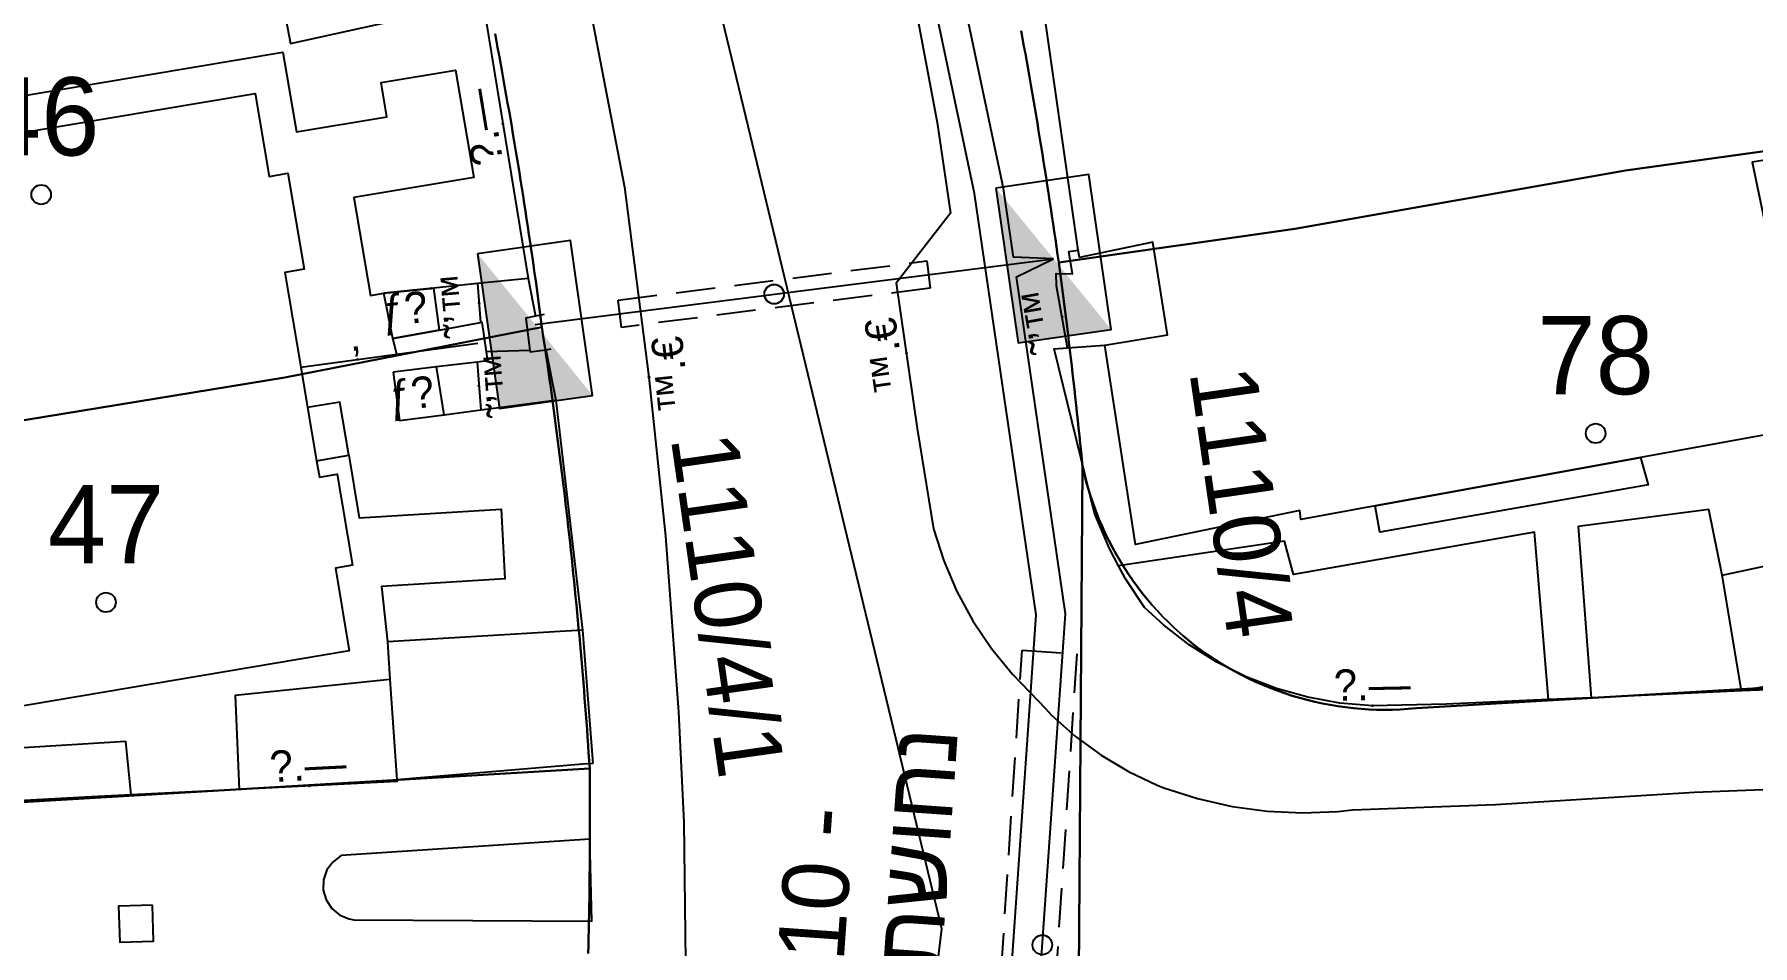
# Model space of a CAD drawing. Header units: metres. Extents: x 218299 to 220222, y 572714 to 574340.
# Drawn here: x 218975.61 to 219019.54, y 573618.5 to 573641.8 of the extents above; entities that cross this region are included whole.
import ezdxf
from ezdxf.enums import TextEntityAlignment as Align

# ---------------------------------------------------------------- set-up
doc = ezdxf.new("R2010")
doc.units = ezdxf.units.M
doc.header["$MEASUREMENT"] = 0
doc.linetypes.add('DASH15', pattern=[1.5, 1, -0.5])
for name, color, linetype in [('1602', 44, 'Continuous'), ('1603', 44, 'Continuous'), ('6151', 102, 'CABLEUNDEXIST03'), ('6261', 7, 'Continuous'), ('6701', 7, 'DASH15'), ('6910', 102, 'Continuous'), ('6916', 7, 'Continuous'), ('A_POINTS', 2, 'Continuous'), ('M2200', 253, 'Continuous'), ('M2207', 253, 'Continuous'), ('M2401', 7, 'Continuous'), ('M2404', 7, 'Continuous'), ('M2407', 253, 'Continuous'), ('M2408', 253, 'Continuous'), ('M2412', 253, 'Continuous'), ('M2420', 253, 'Continuous'), ('M2601', 253, 'Continuous'), ('M2602', 253, 'Continuous'), ('M2605', 253, 'Continuous'), ('M2612', 253, 'Continuous')]:
    doc.layers.add(name, color=color, linetype=linetype)
doc.styles.add('HEBTXT', font='HEBTXT')
doc.styles.add('MAVAT_HEBTXT', font='HEBTXT')
doc.linetypes.add('CABLEUNDEXIST03', pattern='A,3.5,[222,elecad.shx,S=0.01,R=0,X=0,Y=0],1.5', length=5)

# ---------------------------------------------------------------- blocks, each defined once
blk = doc.blocks.new('6261')
blk.add_lwpolyline([(-2, -1.2), (2, -1.2), (2, 1.2), (-2, 1.2)], close=True)
at = {"color": 0}
blk.add_solid([(2, 1.2), (-2, -1.2), (2, -1.2)], dxfattribs=at)
at = {"color": 0, "style": 'HEBTXT'}
blk.add_attdef('PIL_NAME', (2.689, 2.418), '', height=1.7, dxfattribs=at)
at = {"style": 'HEBTXT'}
blk.add_attdef('CAMUT_MONIM', (2.489, 0.218), '', height=1.7, dxfattribs=at)
at = {"color": 0, "style": 'HEBTXT', "flags": 1}
for tag, p in [('TYPE', (2.585, -1.773)), ('MAP_TYPE', (2.689, -3.782))]:
    blk.add_attdef(tag, p, '', height=1.7, dxfattribs=at)
blk = doc.blocks.new('6910')
at = {"layer": 'A_POINTS'}
blk.add_circle((0, 0), 0.25, dxfattribs=at)
at = {"color": 0, "style": 'HEBTXT', "flags": 1}
blk.add_attdef('CODE', (-2.918, 6.399), '', height=1.7, dxfattribs=at)
at = {"color": 0, "style": 'HEBTXT'}
for tag, p in [('PATH', (0.169, 4.708)), ('HTCH', (0.169, 2.708))]:
    blk.add_attdef(tag, text='', height=1.7, dxfattribs=at).set_placement(p, align=Align.MIDDLE_CENTER)
blk = doc.blocks.new('6916')
at = {"layer": 'A_POINTS'}
blk.add_circle((0, 0), 0.25, dxfattribs=at)
at = {"color": 0, "style": 'HEBTXT'}
for tag, p in [('HTCH', (0.006, 3.527)), ('PIPE', (0.049, 1.33))]:
    blk.add_attdef(tag, text='', height=1.7, dxfattribs=at).set_placement(p, align=Align.MIDDLE_CENTER)
blk = doc.blocks.new('1603')
at = {"layer": 'A_POINTS'}
blk.add_circle((0, 0), 0.25, dxfattribs=at)
at = {"color": 0, "style": 'HEBTXT'}
blk.add_attdef('PARCEL_NUM', text='', height=2, dxfattribs=at).set_placement((0, 1), align=Align.CENTER)
at = {"color": 0, "style": 'HEBTXT', "flags": 1}
blk.add_attdef('LOT_NUM', text='', height=2, dxfattribs=at).set_placement((0, -2.5), align=Align.CENTER)
blk = doc.blocks.new('M2404')
blk.add_circle((0, 0), 0.025)
at = {"style": 'MAVAT_HEBTXT'}
blk.add_attdef('NAME', text='', height=0.8, dxfattribs=at).set_placement((0, 1.592), align=Align.MIDDLE)
blk = doc.blocks.new('M2605')
blk.add_circle((0, 0), 0.025)
at = {"style": 'MAVAT_HEBTXT'}
blk.add_attdef('NAME', text='', height=0.8, dxfattribs=at).set_placement((0, 1.592), align=Align.MIDDLE)
blk = doc.blocks.new('M2612')
blk.add_circle((0, 0), 0.025)
at = {"style": 'MAVAT_HEBTXT'}
blk.add_attdef('NAME', text='', height=0.8, dxfattribs=at).set_placement((0, 1.592), align=Align.MIDDLE)
blk = doc.blocks.new('M2412')
blk.add_circle((0, 0), 0.025)
at = {"style": 'MAVAT_HEBTXT'}
blk.add_attdef('NAME', text='', height=0.8, dxfattribs=at).set_placement((0, 1.592), align=Align.MIDDLE)
blk = doc.blocks.new('M2601')
blk.add_circle((0, 0), 0.025)
at = {"style": 'MAVAT_HEBTXT'}
blk.add_attdef('NAME', text='', height=0.8, dxfattribs=at).set_placement((0, 1.592), align=Align.MIDDLE)
blk = doc.blocks.new('111')
at = {"layer": 'M2200'}
blk.add_polyline3d([(219026.347, 573639.625, 581.505), (219019.528, 573638.535, 581.745), (219020.942, 573631.755, 581.385), (219016.669, 573630.978, 581.305), (219009.887, 573629.745, 581.18), (219007.991, 573629.4, 581.145), (219007.964, 573629.63, 581.145), (219003.765, 573628.755, 580.785), (219002.976, 573633.855, 580.905), (219002.976, 573633.855, 580.905), (219004.578, 573634.12, 581.025), (219004.207, 573636.484, 581.025), (219002.328, 573636.095, 581.025), (219002.301, 573636.284, 581.025), (219001.347, 573642.972, 581.025), (219000.77, 573642.844, 581.025), (219000.732, 573643.053, 581.025), (219000.174, 573646.06, 581.025), (219009.353, 573647.743, 581.103), (219014.251, 573648.641, 581.145), (219014.251, 573648.641, 581.145), (219014.841, 573645.936, 581.865), (219024.937, 573647.696, 581.386)], dxfattribs=at)
blk.add_polyline3d([(218974.219, 573624.444, 581.385), (218973.013, 573631.609, 581.505), (218971.819, 573638.703, 581.625), (218975.067, 573639.25, 581.625), (218981.262, 573640.292, 581.625), (218981.619, 573638.169, 581.385), (218982.094, 573638.249, 581.385), (218982.507, 573635.795, 581.385), (218982.018, 573635.712, 581.385), (218982.425, 573633.293, 581.385), (218982.599, 573632.259, 581.385), (218982.828, 573630.898, 581.385), (218982.899, 573630.477, 581.385), (218983.356, 573630.554, 581.385), (218983.747, 573628.226, 581.385), (218983.308, 573628.152, 581.385), (218983.665, 573626.034, 581.385)], close=True, dxfattribs=at)
at = {"layer": 'M2207'}
for points in [[(218982.599, 573632.259, 580.425), (218982.828, 573630.898, 580.425), (218983.654, 573631.037, 580.425), (218983.654, 573631.037, 580.425), (218983.425, 573632.398, 580.425), (218982.599, 573632.259, 580.425)], [(219009.887, 573629.745, 581.145), (219016.669, 573630.978, 581.385), (219016.871, 573630.283, 581.265), (219010.01, 573629.071, 581.145)], [(219018.758, 573627.969, 580.905), (219018.758, 573627.969, 580.905), (219019.955, 573628.225, 580.853), (219021.549, 573628.566, 580.785), (219022.177, 573625.537, 580.785), (219019.251, 573625.013, 580.905), (219019.251, 573625.013, 580.905)]]:
    blk.add_polyline3d(points, close=True, dxfattribs=at)
at = {"layer": 'M2401'}
for points in [[(218998.092, 573642.726, 578.085), (218998.692, 573639.547, 578.085), (218999.037, 573637.229, 578.085), (218997.648, 573635.441, 577.965), (218998.18, 573631.723, 577.965), (218998.602, 573629.153, 577.845), (218998.863, 573628.341, 577.807), (218999.198, 573627.557, 577.767), (218999.606, 573626.808, 577.726), (219000.081, 573626.1, 577.683), (219000.621, 573625.441, 577.638), (219001.064, 573624.981, 577.605), (219001.459, 573624.559, 577.553), (219001.618, 573624.389, 577.532), (219002.227, 573623.851, 577.482), (219002.884, 573623.371, 577.456), (219003.584, 573622.955, 577.454), (219004.319, 573622.606, 577.476), (219004.489, 573622.537, 577.485), (219005.349, 573622.26, 577.485), (219006.23, 573622.059, 577.485), (219007.126, 573621.937, 577.485), (219008.028, 573621.894, 577.485), (219008.931, 573621.932, 577.485), (219009.31, 573621.971, 577.485), (219012.968, 573622.111, 577.365), (219018.051, 573622.426, 577.365), (219023.304, 573622.631, 577.245)], [(218975.465, 573681.895, 578.743), (218977.028, 573679.15, 578.655), (218978.359, 573676.574, 578.609), (218979.62, 573673.963, 578.545), (218980.811, 573671.32, 578.463), (218981.929, 573668.647, 578.363), (218982.9, 573666.148, 578.254), (218984.476, 573661.861, 578.374), (218985.564, 573658.771, 578.254), (218986.919, 573654.273, 578.254), (218988.169, 573649.84, 578.014), (218988.926, 573646.519, 577.774), (218989.899, 573642.056, 577.774), (218990.702, 573637.894, 577.774), (218991.326, 573633.038, 577.774), (218991.745, 573628.968, 577.534), (218992.079, 573624.48, 577.414), (218992.213, 573621.648, 577.294), (218992.271, 573617.389, 577.183)], [(218989.817, 573621.225, 577.515), (218989.817, 573621.225, 577.515), (218983.461, 573620.802, 577.605), (218983.249, 573620.646, 577.605), (218983.093, 573620.434, 577.605), (218983.007, 573620.185, 577.605), (218983, 573619.922, 577.605), (218983.072, 573619.669, 577.605), (218983.216, 573619.448, 577.605), (218983.42, 573619.281, 577.605), (218983.664, 573619.183, 577.605), (218983.782, 573619.163, 577.605), (218989.862, 573619.126, 577.515), (218989.862, 573619.126, 577.515), (218989.817, 573621.225, 577.515)], [(218978.631, 573619.533, 577.875), (218977.766, 573619.506, 577.875), (218977.795, 573618.585, 577.875), (218978.66, 573618.613, 577.875), (218978.631, 573619.533, 577.875)]]:
    blk.add_polyline3d(points, dxfattribs=at)
at = {"layer": 'M2404'}
for points in [[(218998.092, 573642.726, 578.085), (218998.692, 573639.547, 578.085), (218999.037, 573637.229, 578.085), (218997.648, 573635.441, 577.965), (218998.18, 573631.723, 577.965), (218998.602, 573629.153, 577.845), (218998.863, 573628.341, 577.807), (218999.198, 573627.557, 577.767), (218999.606, 573626.808, 577.726), (219000.081, 573626.1, 577.683), (219000.621, 573625.441, 577.638), (219001.064, 573624.981, 577.605), (219001.459, 573624.559, 577.553), (219001.618, 573624.389, 577.532), (219002.227, 573623.851, 577.482), (219002.884, 573623.371, 577.456), (219003.584, 573622.955, 577.454), (219004.319, 573622.606, 577.476), (219004.489, 573622.537, 577.485), (219005.349, 573622.26, 577.485), (219006.23, 573622.059, 577.485), (219007.126, 573621.937, 577.485), (219008.028, 573621.894, 577.485), (219008.931, 573621.932, 577.485), (219009.31, 573621.971, 577.485), (219012.968, 573622.111, 577.365), (219018.051, 573622.426, 577.365), (219023.304, 573622.631, 577.245)], [(218975.465, 573681.895, 578.743), (218977.028, 573679.15, 578.655), (218978.359, 573676.574, 578.609), (218979.62, 573673.963, 578.545), (218980.811, 573671.32, 578.463), (218981.929, 573668.647, 578.363), (218982.9, 573666.148, 578.254), (218984.476, 573661.861, 578.374), (218985.564, 573658.771, 578.254), (218986.919, 573654.273, 578.254), (218988.169, 573649.84, 578.014), (218988.926, 573646.519, 577.774), (218989.899, 573642.056, 577.774), (218990.702, 573637.894, 577.774), (218991.326, 573633.038, 577.774), (218991.745, 573628.968, 577.534), (218992.079, 573624.48, 577.414), (218992.213, 573621.648, 577.294), (218992.271, 573617.389, 577.183)], [(218989.817, 573621.225, 577.515), (218989.817, 573621.225, 577.515), (218983.461, 573620.802, 577.605), (218983.249, 573620.646, 577.605), (218983.093, 573620.434, 577.605), (218983.007, 573620.185, 577.605), (218983, 573619.922, 577.605), (218983.072, 573619.669, 577.605), (218983.216, 573619.448, 577.605), (218983.42, 573619.281, 577.605), (218983.664, 573619.183, 577.605), (218983.782, 573619.163, 577.605), (218989.862, 573619.126, 577.515), (218989.862, 573619.126, 577.515), (218989.817, 573621.225, 577.515)], [(218978.631, 573619.533, 577.875), (218977.766, 573619.506, 577.875), (218977.795, 573618.585, 577.875), (218978.66, 573618.613, 577.875), (218978.631, 573619.533, 577.875)]]:
    blk.add_polyline3d(points, dxfattribs=at)
at = {"layer": 'M2407'}
for points in [[(218975.067, 573639.25, 578.835), (218974.914, 573640.16, 578.835), (218981.969, 573641.347, 578.835), (218982.312, 573639.305, 578.835), (218984.627, 573639.694, 578.835), (218984.48, 573640.568, 578.835), (218986.383, 573640.888, 578.835), (218986.845, 573638.144, 578.73), (218983.783, 573637.629, 578.73), (218984.205, 573635.122, 578.73), (218984.545, 573635.179, 578.73)], [(218983.654, 573631.037, 578.752), (218983.913, 573629.435, 578.752), (218987.544, 573629.663, 578.662), (218987.642, 573627.879, 578.662), (218984.486, 573627.679, 578.752), (218984.64, 573626.264, 578.752)], [(219018.758, 573627.969, 578.482), (219018.423, 573629.654, 578.572), (219015.077, 573629.219, 578.662), (219015.414, 573624.839, 578.662)], [(219014.322, 573624.79, 578.662), (219013.961, 573629.073, 578.662), (219007.8, 573627.988, 578.662), (219007.574, 573628.844, 578.662), (219003.331, 573628.215, 578.662)], [(218984.705, 573625.304, 578.752), (218980.748, 573624.896, 578.842), (218980.847, 573622.495, 578.752)], [(218978.088, 573622.356, 578.752), (218977.95, 573623.723, 578.752), (218968.171, 573623.118, 578.932), (218964.712, 573623.083, 579.112)]]:
    blk.add_polyline3d(points, dxfattribs=at)
at = {"layer": 'M2408'}
for points in [[(218988.234, 573635.562, 577.793), (218988.422, 573634.595, 577.793)], [(218988.688, 573633.738, 577.613), (218988.943, 573632.451, 577.613)], [(218989.624, 573626.566, 577.433), (218989.887, 573623.16, 577.433)]]:
    blk.add_polyline3d(points, dxfattribs=at)
at = {"layer": 'M2412'}
for points in [[(218984.774, 573634.023, 578.73), (218984.545, 573635.179, 578.73), (218985.816, 573635.311, 577.92), (218985.962, 573634.241, 577.92)], [(218984.784, 573633.167, 578.73), (218984.95, 573631.925, 578.73), (218986.094, 573632.076, 577.74), (218985.897, 573633.299, 577.74)]]:
    blk.add_polyline3d(points, close=True, dxfattribs=at)
at = {"layer": 'M2420', "linetype": 'Continuous', "lineweight": -3}
blk.add_lwpolyline([(218784.91, 573498.19), (218799.09, 573491.38), (218833, 573481.62), (218860.8, 573479.62), (218884.2, 573481.19), (218908, 573487.81), (218929.09, 573498.38), (218936.2, 573503.5), (218951.5, 573513.19), (218966.91, 573529), (218976.7, 573544.88), (218985.627, 573563.641), (218988, 573565.81), (218995.09, 573587.88), (218998.81, 573618.93), (218992.8, 573643.88), (218991.2, 573657.81), (218964.91, 573706.38)], dxfattribs=at)
at = {"layer": 'M2601'}
blk.add_polyline3d([(218982.425, 573633.293, 580.13), (218984.877, 573633.626, 579.837), (218986.953, 573633.908, 579.59)], dxfattribs=at)
at = {"layer": 'M2602'}
for points in [[(219001.747, 573635.371, 580.043), (219001.733, 573635.69, 580.043), (219002.152, 573635.676, 580.043), (219002.061, 573636.247, 580.043), (219002.301, 573636.284, 580.043)], [(218988.647, 573634.639, 579.23), (218988.422, 573634.595, 579.23), (218988.175, 573634.546, 579.23), (218988.281, 573633.714, 579.23), (218988.285, 573633.684, 579.23), (218988.553, 573633.72, 579.23), (218988.688, 573633.738, 579.23), (218988.822, 573633.756, 579.23)], [(218984.877, 573633.626, 579.59), (218984.774, 573634.023, 579.59), (218984.774, 573634.023, 579.59), (218984.774, 573634.023, 579.59), (218985.962, 573634.241, 579.308), (218987.022, 573634.434, 579.057), (218987.054, 573634.441, 579.05), (218987.162, 573633.686, 579.05), (218987.162, 573633.686, 579.05), (218987.195, 573633.454, 579.05), (218986.932, 573633.422, 579.089), (218985.897, 573633.299, 579.243), (218984.784, 573633.167, 579.41), (218984.784, 573633.167, 579.41)], [(218988.281, 573633.714, 578.87), (218987.162, 573633.686, 578.87)], [(218989.887, 573623.16, 578.06), (218989.887, 573623.16, 578.06), (218989.631, 573623.139, 578.06), (218984.881, 573622.738, 578.06)]]:
    blk.add_polyline3d(points, dxfattribs=at)
at = {"layer": 'M2605'}
for points in [[(218981.574, 573644.643, 578.75), (218982.164, 573641.567, 578.75), (218986.933, 573642.618, 578.75), (218987.077, 573642.649, 578.75), (218988.234, 573635.562, 578.75), (218988.234, 573635.562, 578.75), (218986.94, 573635.427, 578.75), (218985.816, 573635.311, 578.75), (218984.545, 573635.179, 578.75)], [(219024.659, 573625.22, 578.153), (219019.251, 573625.013, 578.333), (219015.414, 573624.839, 578.425), (219014.322, 573624.79, 578.451), (219011.708, 573624.671, 578.513), (219009.82, 573624.634, 578.513), (219008.99, 573624.702, 578.513), (219008.169, 573624.849, 578.513), (219007.367, 573625.074, 578.513), (219006.59, 573625.374, 578.513), (219005.845, 573625.748, 578.513), (219005.139, 573626.191, 578.513), (219004.479, 573626.7, 578.513), (219003.996, 573627.144, 578.513), (219003.511, 573627.88, 578.513), (219003.331, 573628.215, 578.513), (219003.094, 573628.657, 578.513), (219002.749, 573629.469, 578.513), (219002.718, 573629.556, 578.513), (219001.681, 573633.756, 578.513), (219002.027, 573633.782, 578.513), (219002.976, 573633.855, 578.513)], [(218984.95, 573631.925, 578.75), (218986.094, 573632.076, 578.75), (218987.025, 573632.198, 578.75), (218988.788, 573632.431, 578.75), (218988.943, 573632.451, 578.75), (218988.943, 573632.451, 578.75), (218988.943, 573632.451, 578.75), (218989.624, 573626.566, 578.75), (218989.624, 573626.566, 578.75), (218984.64, 573626.264, 578.75), (218984.64, 573626.264, 578.75), (218984.705, 573625.304, 578.75), (218984.881, 573622.738, 578.75), (218984.884, 573622.698, 578.75), (218980.847, 573622.495, 578.75), (218978.088, 573622.356, 578.75), (218976.909, 573622.296, 578.75), (218964.854, 573621.631, 579.11)]]:
    blk.add_polyline3d(points, dxfattribs=at)
at = {"layer": 'M2612'}
for points in [[(218986.94, 573635.427, 579.32), (218987.022, 573634.434, 579.32)], [(219002.027, 573633.782, 580.493), (219001.747, 573635.371, 580.493), (219001.747, 573635.371, 580.493)], [(218986.932, 573633.422, 579.32), (218987.025, 573632.198, 579.32)]]:
    blk.add_polyline3d(points, dxfattribs=at)
at = {"layer": 'M2404'}
ref = blk.add_blockref('M2404', (218997.905, 573633.648), dxfattribs=dict(at, xscale=0.5, yscale=0.5, zscale=0.5))
ref.add_attrib('NAME', '™.€', dxfattribs={"layer": '0', "height": 0.8, "rotation": 98.1357, "style": 'MAVAT_HEBTXT'}).set_placement((218997.36, 573633.57), align=Align.MIDDLE)
ref = blk.add_blockref('M2404', (218991.326, 573633.038), dxfattribs=dict(at, xscale=0.5, yscale=0.5, zscale=0.5))
ref.add_attrib('NAME', '™.€', dxfattribs={"layer": '0', "height": 0.8, "rotation": 95.8835, "style": 'MAVAT_HEBTXT'}).set_placement((218991.873, 573633.094), align=Align.MIDDLE)
at = {"layer": 'M2412'}
ref = blk.add_blockref('M2412', (218985.75, 573635.304), dxfattribs=dict(at, xscale=0.5, yscale=0.5, zscale=0.5))
ref.add_attrib('NAME', 'ƒ\x8e', dxfattribs={"layer": '0', "height": 0.8, "rotation": 5.9172, "style": 'MAVAT_HEBTXT'}).set_placement((218985.081, 573634.679), align=Align.MIDDLE)
ref = blk.add_blockref('M2412', (218986.08, 573632.074), dxfattribs=dict(at, xscale=0.5, yscale=0.5, zscale=0.5))
ref.add_attrib('NAME', 'ƒ\x8e', dxfattribs={"layer": '0', "height": 0.8, "rotation": 7.5062, "style": 'MAVAT_HEBTXT'}).set_placement((218985.259, 573632.503), align=Align.MIDDLE)
at = {"layer": 'M2601'}
ref = blk.add_blockref('M2601', (218983.871, 573633.49), dxfattribs=dict(at, xscale=0.5, yscale=0.5, zscale=0.5))
ref.add_attrib('NAME', '‚', dxfattribs={"layer": '0', "height": 0.8, "rotation": 7.7389, "style": 'MAVAT_HEBTXT'}).set_placement((218983.797, 573634.035), align=Align.MIDDLE)
at = {"layer": 'M2605'}
ref = blk.add_blockref('M2605', (218987.589, 573639.512), dxfattribs=dict(at, xscale=0.5, yscale=0.5, zscale=0.5))
ref.add_attrib('NAME', '\x9a.—', dxfattribs={"layer": '0', "height": 0.8, "rotation": 99.2724, "style": 'MAVAT_HEBTXT'}).set_placement((218987.046, 573639.423), align=Align.MIDDLE)
ref = blk.add_blockref('M2605', (219009.822, 573624.635), dxfattribs=dict(at, xscale=0.5, yscale=0.5, zscale=0.5))
ref.add_attrib('NAME', '\x9a.—', dxfattribs={"layer": '0', "height": 0.8, "rotation": 1.1147, "style": 'MAVAT_HEBTXT'}).set_placement((219009.812, 573625.184), align=Align.MIDDLE)
ref = blk.add_blockref('M2605', (218982.635, 573622.585), dxfattribs=dict(at, xscale=0.5, yscale=0.5, zscale=0.5))
ref.add_attrib('NAME', '\x9a.—', dxfattribs={"layer": '0', "height": 0.8, "rotation": 2.8832, "style": 'MAVAT_HEBTXT'}).set_placement((218982.607, 573623.134), align=Align.MIDDLE)
at = {"layer": 'M2612'}
ref = blk.add_blockref('M2612', (218986.981, 573634.931), dxfattribs=dict(at, xscale=0.5, yscale=0.5, zscale=0.5))
ref.add_attrib('NAME', '˜’™', dxfattribs={"layer": '0', "height": 0.8, "rotation": 94.6866, "style": 'MAVAT_HEBTXT'}).set_placement((218986.433, 573634.886), align=Align.MIDDLE)
ref = blk.add_blockref('M2612', (219001.887, 573634.577), dxfattribs=dict(at, xscale=0.5, yscale=0.5, zscale=0.5))
ref.add_attrib('NAME', '˜’™', dxfattribs={"layer": '0', "height": 0.8, "rotation": 100.0086, "style": 'MAVAT_HEBTXT'}).set_placement((219001.345, 573634.481), align=Align.MIDDLE)
ref = blk.add_blockref('M2612', (218986.978, 573632.81), dxfattribs=dict(at, xscale=0.5, yscale=0.5, zscale=0.5))
ref.add_attrib('NAME', '˜’™', dxfattribs={"layer": '0', "height": 0.8, "rotation": 94.3086, "style": 'MAVAT_HEBTXT'}).set_placement((218987.527, 573632.852), align=Align.MIDDLE)

msp = doc.modelspace()

# ---------------------------------------------------------------- linework, layer by layer
at = {"layer": '1602'}
for points in [[(218987.3903, 573641.8137), (218987.4273, 573641.6171), (218987.4641, 573641.4205), (218987.5005, 573641.2239), (218987.5367, 573641.0272), (218987.5726, 573640.8304), (218987.6082, 573640.6336), (218987.6435, 573640.4368), (218987.6784, 573640.2398), (218987.7131, 573640.0429), (218987.7475, 573639.8458), (218987.7816, 573639.6488), (218987.8154, 573639.4517), (218987.8489, 573639.2545), (218987.8821, 573639.0573), (218987.9151, 573638.86), (218987.9477, 573638.6627), (218987.98, 573638.4653), (218988.012, 573638.2679), (218988.0437, 573638.0704), (218988.0752, 573637.8729), (218988.1063, 573637.6753), (218988.1371, 573637.4777), (218988.1677, 573637.2801), (218988.1979, 573637.0824), (218988.2278, 573636.8846), (218988.2575, 573636.6868), (218988.2868, 573636.489), (218988.3159, 573636.2911), (218988.3446, 573636.0932), (218988.3731, 573635.8952), (218988.4012, 573635.6972), (218988.4291, 573635.4992), (218988.4567, 573635.3011), (218988.4839, 573635.1029), (218988.5109, 573634.9048), (218988.5376, 573634.7065), (218988.5639, 573634.5083), (218988.59, 573634.31), (218982.02, 573633.03), (218973.52, 573631.64)], [(218989.7729, 573618.2997), (218989.7779, 573618.4996), (218989.7826, 573618.6996), (218989.7869, 573618.8995), (218989.791, 573619.0995), (218989.7948, 573619.2994), (218989.7982, 573619.4994), (218989.8014, 573619.6994), (218989.8043, 573619.8994), (218989.8068, 573620.0993), (218989.8091, 573620.2993), (218989.8111, 573620.4993), (218989.8128, 573620.6993), (218989.8141, 573620.8993), (218989.8152, 573621.0993), (218989.8159, 573621.2993), (218989.8164, 573621.4993), (218989.8166, 573621.6993), (218989.8164, 573621.8993), (218989.816, 573622.0993), (218989.8153, 573622.2993), (218989.8142, 573622.4993), (218989.8129, 573622.6993), (218989.81, 573623.03), (218989.7968, 573623.2296), (218989.7834, 573623.4291), (218989.7696, 573623.6286), (218989.7556, 573623.8281), (218989.7412, 573624.0276), (218989.7266, 573624.2271), (218989.7116, 573624.4265), (218989.6964, 573624.6259), (218989.6808, 573624.8253), (218989.6649, 573625.0247), (218989.6488, 573625.2241), (218989.6323, 573625.4234), (218989.6156, 573625.6227), (218989.5985, 573625.822), (218989.5812, 573626.0212), (218989.5635, 573626.2204), (218989.5456, 573626.4196), (218989.5273, 573626.6188), (218989.5088, 573626.8179), (218989.4899, 573627.017), (218989.4708, 573627.2161), (218989.4513, 573627.4152), (218989.4316, 573627.6142), (218989.4115, 573627.8132), (218989.3912, 573628.0121), (218989.3705, 573628.2111), (218989.3496, 573628.41), (218989.3283, 573628.6088), (218989.3068, 573628.8077), (218989.285, 573629.0065), (218989.2628, 573629.2052), (218989.2404, 573629.404), (218989.2176, 573629.6027), (218989.1946, 573629.8014), (218989.1713, 573630), (218989.1476, 573630.1986), (218989.1237, 573630.3971), (218989.0995, 573630.5957), (218989.0749, 573630.7942), (218989.0501, 573630.9926), (218989.025, 573631.191), (218988.9995, 573631.3894), (218988.9738, 573631.5877), (218988.9478, 573631.786), (218988.9215, 573631.9843), (218988.8949, 573632.1825), (218988.8679, 573632.3807), (218988.8407, 573632.5788), (218988.8132, 573632.7769), (218988.7854, 573632.975), (218988.7573, 573633.173), (218988.7289, 573633.371), (218988.7002, 573633.5689), (218988.6712, 573633.7668), (218988.6419, 573633.9646), (218988.59, 573634.31), (218988.5639, 573634.5083), (218988.5376, 573634.7065), (218988.5109, 573634.9048), (218988.4839, 573635.1029), (218988.4567, 573635.3011), (218988.4291, 573635.4992), (218988.4012, 573635.6972), (218988.3731, 573635.8952), (218988.3446, 573636.0932), (218988.3159, 573636.2911), (218988.2868, 573636.489), (218988.2575, 573636.6868), (218988.2278, 573636.8846), (218988.1979, 573637.0824), (218988.1677, 573637.2801), (218988.1371, 573637.4777), (218988.1063, 573637.6753), (218988.0752, 573637.8729), (218988.0437, 573638.0704), (218988.012, 573638.2679), (218987.98, 573638.4653), (218987.9477, 573638.6627), (218987.9151, 573638.86), (218987.8821, 573639.0573), (218987.8489, 573639.2545), (218987.8154, 573639.4517), (218987.7816, 573639.6488), (218987.7475, 573639.8458), (218987.7131, 573640.0429), (218987.6784, 573640.2398), (218987.6435, 573640.4368), (218987.6082, 573640.6336), (218987.5726, 573640.8304), (218987.5367, 573641.0272), (218987.5005, 573641.2239), (218987.4641, 573641.4205), (218987.4273, 573641.6171), (218987.3903, 573641.8137)], [(219000.8406, 573641.8924), (219000.8765, 573641.6956), (219000.9121, 573641.4988), (219000.9475, 573641.302), (219000.9826, 573641.1051), (219001.0174, 573640.9081), (219001.0519, 573640.7111), (219001.0862, 573640.5141), (219001.1202, 573640.317), (219001.154, 573640.1199), (219001.1874, 573639.9227), (219001.2206, 573639.7255), (219001.2536, 573639.5282), (219001.2862, 573639.3309), (219001.3186, 573639.1335), (219001.3507, 573638.9361), (219001.3826, 573638.7387), (219001.4142, 573638.5412), (219001.4455, 573638.3436), (219001.4765, 573638.1461), (219001.5073, 573637.9484), (219001.5378, 573637.7508), (219001.568, 573637.5531), (219001.5979, 573637.3553), (219001.6276, 573637.1575), (219001.657, 573636.9597), (219001.6862, 573636.7619), (219001.715, 573636.564), (219001.7436, 573636.366), (219001.7719, 573636.168), (219001.8, 573635.97), (219001.8353, 573635.7066), (219001.8616, 573635.5083), (219001.8875, 573635.31), (219001.9132, 573635.1117), (219001.9387, 573634.9133), (219001.9638, 573634.7149), (219001.9887, 573634.5165), (219002.0134, 573634.318), (219002.0377, 573634.1195), (219002.0618, 573633.9209), (219002.0856, 573633.7224), (219002.1091, 573633.5237), (219002.1324, 573633.3251), (219002.1554, 573633.1264), (219002.1781, 573632.9277), (219002.2005, 573632.729), (219002.2227, 573632.5302), (219002.2446, 573632.3314), (219002.2662, 573632.1326), (219002.2876, 573631.9337), (219002.3087, 573631.7349), (219002.3295, 573631.5359), (219002.35, 573631.337), (219002.3703, 573631.138), (219002.3903, 573630.939), (219002.41, 573630.74), (219002.21, 573603.71)], [(219026.21, 573639.7), (219016.29, 573638.32), (219007.84, 573636.83), (219001.8, 573635.97), (219001.7719, 573636.168), (219001.7436, 573636.366), (219001.715, 573636.564), (219001.6862, 573636.7619), (219001.657, 573636.9597), (219001.6276, 573637.1575), (219001.5979, 573637.3553), (219001.568, 573637.5531), (219001.5378, 573637.7508), (219001.5073, 573637.9484), (219001.4765, 573638.1461), (219001.4455, 573638.3436), (219001.4142, 573638.5412), (219001.3826, 573638.7387), (219001.3507, 573638.9361), (219001.3186, 573639.1335), (219001.2862, 573639.3309), (219001.2536, 573639.5282), (219001.2206, 573639.7255), (219001.1874, 573639.9227), (219001.154, 573640.1199), (219001.1202, 573640.317), (219001.0862, 573640.5141), (219001.0519, 573640.7111), (219001.0174, 573640.9081), (219000.9826, 573641.1051), (219000.9475, 573641.302), (219000.9121, 573641.4988), (219000.8765, 573641.6956), (219000.8406, 573641.8924)], [(219027.84, 573625.56), (219010.95, 573624.57), (219010.7298, 573624.5508), (219010.5302, 573624.5387), (219010.3303, 573624.5315), (219010.1303, 573624.5294), (219009.9303, 573624.5323), (219009.7305, 573624.5401), (219009.5309, 573624.553), (219009.3317, 573624.5708), (219009.133, 573624.5936), (219008.935, 573624.6214), (219008.7377, 573624.6541), (219008.5413, 573624.6917), (219008.3458, 573624.7343), (219008.1515, 573624.7817), (219007.9585, 573624.8339), (219007.7668, 573624.891), (219007.5766, 573624.9528), (219007.388, 573625.0194), (219007.2012, 573625.0906), (219007.0161, 573625.1666), (219006.8331, 573625.2471), (219006.652, 573625.3321), (219006.4732, 573625.4217), (219006.2967, 573625.5157), (219006.1226, 573625.6141), (219005.951, 573625.7168), (219005.782, 573625.8237), (219005.6157, 573625.9349), (219005.4523, 573626.0502), (219005.2918, 573626.1695), (219005.1343, 573626.2928), (219004.98, 573626.42), (219004.7475, 573626.6298), (219004.6033, 573626.7685), (219004.4628, 573626.9108), (219004.3258, 573627.0565), (219004.1925, 573627.2056), (219004.0629, 573627.3579), (219003.9372, 573627.5135), (219003.8155, 573627.6721), (219003.6977, 573627.8338), (219003.584, 573627.9983), (219003.4745, 573628.1657), (219003.3692, 573628.3357), (219003.2681, 573628.5083), (219003.1714, 573628.6834), (219003.0792, 573628.8608), (219002.9913, 573629.0405), (219002.9081, 573629.2223), (219002.8293, 573629.4061), (219002.7552, 573629.5919), (219002.6858, 573629.7795), (219002.6211, 573629.9687), (219002.5611, 573630.1595), (219002.5059, 573630.3517), (219002.4555, 573630.5453), (219002.41, 573630.74), (219002.3903, 573630.939), (219002.3703, 573631.138), (219002.35, 573631.337), (219002.3295, 573631.5359), (219002.3087, 573631.7349), (219002.2876, 573631.9337), (219002.2662, 573632.1326), (219002.2446, 573632.3314), (219002.2227, 573632.5302), (219002.2005, 573632.729), (219002.1781, 573632.9277), (219002.1554, 573633.1264), (219002.1324, 573633.3251), (219002.1091, 573633.5237), (219002.0856, 573633.7224), (219002.0618, 573633.9209), (219002.0377, 573634.1195), (219002.0134, 573634.318), (219001.9887, 573634.5165), (219001.9638, 573634.7149), (219001.9387, 573634.9133), (219001.9132, 573635.1117), (219001.8875, 573635.31), (219001.8616, 573635.5083), (219001.8353, 573635.7066), (219001.8, 573635.97), (219007.84, 573636.83), (219016.29, 573638.32), (219026.21, 573639.7)], [(218973.52, 573631.64), (218982.02, 573633.03), (218988.59, 573634.31), (218988.6419, 573633.9646), (218988.6712, 573633.7668), (218988.7002, 573633.5689), (218988.7289, 573633.371), (218988.7573, 573633.173), (218988.7854, 573632.975), (218988.8132, 573632.7769), (218988.8407, 573632.5788), (218988.8679, 573632.3807), (218988.8949, 573632.1825), (218988.9215, 573631.9843), (218988.9478, 573631.786), (218988.9738, 573631.5877), (218988.9995, 573631.3894), (218989.025, 573631.191), (218989.0501, 573630.9926), (218989.0749, 573630.7942), (218989.0995, 573630.5957), (218989.1237, 573630.3971), (218989.1476, 573630.1986), (218989.1713, 573630), (218989.1946, 573629.8014), (218989.2176, 573629.6027), (218989.2404, 573629.404), (218989.2628, 573629.2052), (218989.285, 573629.0065), (218989.3068, 573628.8077), (218989.3283, 573628.6088), (218989.3496, 573628.41), (218989.3705, 573628.2111), (218989.3912, 573628.0121), (218989.4115, 573627.8132), (218989.4316, 573627.6142), (218989.4513, 573627.4152), (218989.4708, 573627.2161), (218989.4899, 573627.017), (218989.5088, 573626.8179), (218989.5273, 573626.6188), (218989.5456, 573626.4196), (218989.5635, 573626.2204), (218989.5812, 573626.0212), (218989.5985, 573625.822), (218989.6156, 573625.6227), (218989.6323, 573625.4234), (218989.6488, 573625.2241), (218989.6649, 573625.0247), (218989.6808, 573624.8253), (218989.6964, 573624.6259), (218989.7116, 573624.4265), (218989.7266, 573624.2271), (218989.7412, 573624.0276), (218989.7556, 573623.8281), (218989.7696, 573623.6286), (218989.7834, 573623.4291), (218989.7968, 573623.2296), (218989.81, 573623.03), (218964.8, 573621.55)], [(219002.21, 573603.71), (219002.41, 573630.74), (219002.4555, 573630.5453), (219002.5059, 573630.3517), (219002.5611, 573630.1595), (219002.6211, 573629.9687), (219002.6858, 573629.7795), (219002.7552, 573629.5919), (219002.8293, 573629.4061), (219002.9081, 573629.2223), (219002.9913, 573629.0405), (219003.0792, 573628.8608), (219003.1714, 573628.6834), (219003.2681, 573628.5083), (219003.3692, 573628.3357), (219003.4745, 573628.1657), (219003.584, 573627.9983), (219003.6977, 573627.8338), (219003.8155, 573627.6721), (219003.9372, 573627.5135), (219004.0629, 573627.3579), (219004.1925, 573627.2056), (219004.3258, 573627.0565), (219004.4628, 573626.9108), (219004.6033, 573626.7685), (219004.7475, 573626.6298), (219004.98, 573626.42), (219005.1343, 573626.2928), (219005.2918, 573626.1695), (219005.4523, 573626.0502), (219005.6157, 573625.9349), (219005.782, 573625.8237), (219005.951, 573625.7168), (219006.1226, 573625.6141), (219006.2967, 573625.5157), (219006.4732, 573625.4217), (219006.652, 573625.3321), (219006.8331, 573625.2471), (219007.0161, 573625.1666), (219007.2012, 573625.0906), (219007.388, 573625.0194), (219007.5766, 573624.9528), (219007.7668, 573624.891), (219007.9585, 573624.8339), (219008.1515, 573624.7817), (219008.3458, 573624.7343), (219008.5413, 573624.6917), (219008.7377, 573624.6541), (219008.935, 573624.6214), (219009.133, 573624.5936), (219009.3317, 573624.5708), (219009.5309, 573624.553), (219009.7305, 573624.5401), (219009.9303, 573624.5323), (219010.1303, 573624.5294), (219010.3303, 573624.5315), (219010.5302, 573624.5387), (219010.7298, 573624.5508), (219010.95, 573624.57), (219027.84, 573625.56)], [(218964.8, 573621.55), (218989.81, 573623.03), (218989.8129, 573622.6993), (218989.8142, 573622.4993), (218989.8153, 573622.2993), (218989.816, 573622.0993), (218989.8164, 573621.8993), (218989.8166, 573621.6993), (218989.8164, 573621.4993), (218989.8159, 573621.2993), (218989.8152, 573621.0993), (218989.8141, 573620.8993), (218989.8128, 573620.6993), (218989.8111, 573620.4993), (218989.8091, 573620.2993), (218989.8068, 573620.0993), (218989.8043, 573619.8994), (218989.8014, 573619.6994), (218989.7982, 573619.4994), (218989.7948, 573619.2994), (218989.791, 573619.0995), (218989.7869, 573618.8995), (218989.7826, 573618.6996), (218989.7779, 573618.4996), (218989.7729, 573618.2997)]]:
    msp.add_lwpolyline(points, dxfattribs=at)
at = {"layer": '6151'}
for points in [[(219000.3601, 573601.3152), (219000.3526, 573601.1419), (219000.2329, 573601.1409), (219000.2426, 573601.6852), (218999.5106, 573602.3109), (219001.2219, 573626.9584), (218999.6495, 573637.7305), (218996.5048, 573652.6543), (218994.3709, 573661.1822), (218992.0123, 573667.4659), (218989.3169, 573673.3008), (218990.6467, 573674.697)], [(219001.6667, 573636.064), (219000.6447, 573636.1055), (219000.3882, 573637.8621), (218997.2358, 573652.8227), (218996.6243, 573655.2663), (218997.9469, 573655.6214)], [(219000.4301, 573601.3152), (219000.4283, 573601.1992), (219000.8539, 573601.2023), (219000.8478, 573601.68), (219000.5, 573601.6852), (219000.299, 573603.1185), (219001.9757, 573626.9867), (219000.7179, 573635.6037), (219001.6667, 573636.064)]]:
    msp.add_lwpolyline(points, dxfattribs=at)
at = {"layer": '6151', "flags": 128}
msp.add_lwpolyline([(218988.414, 573634.3809), (219001.6667, 573636.064)], dxfattribs=at)
at = {"layer": '6701'}
for points in [[(218998.428, 573636.006), (218998.516, 573635.311), (218990.623, 573634.309), (218990.535, 573635.003)], [(219001.235, 573610.244), (218999.838, 573610.336), (219000.866, 573626.051), (219002.263, 573625.96)]]:
    msp.add_lwpolyline(points, close=True, dxfattribs=at)

# ---------------------------------------------------------------- block references
msp.add_blockref('111', (0, 0))
at = {"layer": '1603'}
for p, values in [((218975.7886, 573637.7032), {'PARCEL_NUM': '46'}), ((219015.5259, 573631.5982), {'PARCEL_NUM': '78'}), ((218977.4439, 573627.2775), {'PARCEL_NUM': '47'})]:
    msp.add_blockref('1603', p, dxfattribs=at).add_auto_attribs(values)
at = {"layer": '6261'}
ref = msp.add_blockref('6261', (219001.6667, 573636.064), dxfattribs=dict(at, rotation=278.2299999999142))
ref.add_attrib('PIL_NAME', '1110/4', (219005.1388, 573633.1705), dxfattribs={"layer": '0', "color": 0, "height": 1.7, "rotation": 278.23, "style": 'HEBTXT'})
ref = msp.add_blockref('6261', (218988.414, 573634.3809), dxfattribs=dict(at, rotation=278.0999999999142))
ref.add_attrib('PIL_NAME', '1110/4/1', (218991.8796, 573631.4795), dxfattribs={"layer": '0', "color": 0, "height": 1.7, "rotation": 278.1, "style": 'HEBTXT'})
at = {"layer": '6910'}
ref = msp.add_blockref('6910', (219001.3808, 573618.5182), dxfattribs=dict(at, rotation=85.9817))
ref.add_attrib('PATH', '1110 - ', dxfattribs={"layer": '0', "color": 0, "height": 1.7, "rotation": 85.9817, "style": 'HEBTXT'}).set_placement((218995.5249, 573619.1408), align=Align.MIDDLE_CENTER)
ref.add_attrib('HTCH', '(50)תשוחנ', dxfattribs={"layer": '0', "color": 0, "height": 1.7, "rotation": 85.9817, "style": 'HEBTXT'}).set_placement((218998.0188, 573618.9656), align=Align.MIDDLE_CENTER)
at = {"layer": '6916', "rotation": 7.242000000000001}
msp.add_blockref('6916', (218994.5264, 573635.1574), dxfattribs=at)

doc.saveas('drawing.dxf')
